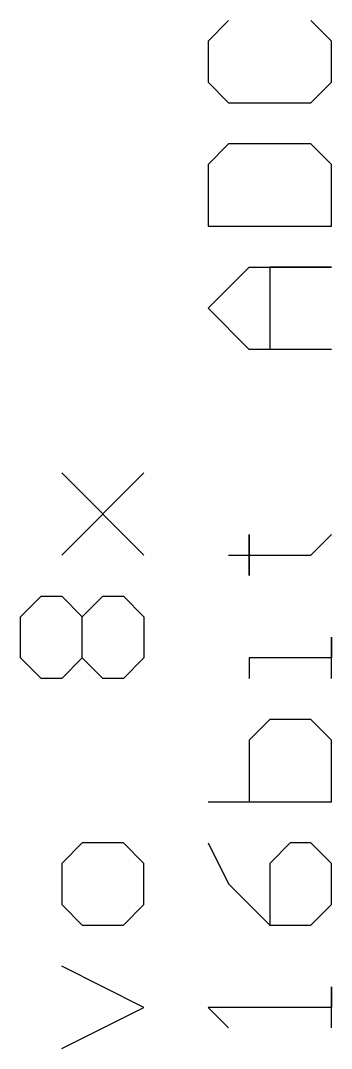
# Model space of a CAD drawing. Header units: millimetres. Extents: x 35 to 161, y 53 to 90.
# Drawn here: x 51.62 to 55.4, y 70.43 to 82.93 of the extents above; entities that cross this region are included whole.
import ezdxf

# ---------------------------------------------------------------- set-up
doc = ezdxf.new("R2010")
doc.units = ezdxf.units.MM
doc.layers.add('TopOverlay', color=2, linetype='Continuous')

msp = doc.modelspace()

# ---------------------------------------------------------------- linework, layer by layer
at = {"layer": 'TopOverlay'}
for p, q in [((54.15, 82.925), (53.9, 82.675)), ((55.4, 82.675), (55.15, 82.925)), ((53.9, 82.675), (53.9, 82.176)), ((55.4, 82.176), (55.4, 82.675)), ((53.9, 82.176), (54.15, 81.926)), ((55.15, 81.926), (55.4, 82.176)), ((54.15, 81.926), (55.15, 81.926)), ((54.15, 81.426), (53.9, 81.176)), ((55.15, 81.426), (54.15, 81.426)), ((55.4, 81.176), (55.15, 81.426)), ((53.9, 81.176), (53.9, 80.426)), ((55.4, 80.426), (55.4, 81.176)), ((53.9, 80.426), (55.4, 80.426)), ((53.9, 79.427), (54.4, 79.926)), ((54.4, 79.926), (55.4, 79.926)), ((55.4, 79.926), (54.65, 79.926)), ((54.65, 79.926), (54.65, 78.927)), ((54.4, 78.927), (53.9, 79.427)), ((55.4, 78.927), (54.4, 78.927)), ((52.121, 76.428), (53.121, 77.427)), ((52.621, 76.927), (52.121, 77.427)), ((52.121, 77.427), (53.121, 76.428)), ((53.121, 77.427), (52.621, 76.927)), ((54.4, 76.178), (54.4, 76.677)), ((54.4, 76.677), (54.4, 76.428)), ((55.15, 76.428), (55.4, 76.677)), ((54.15, 76.428), (54.4, 76.428)), ((54.4, 76.428), (54.4, 76.178)), ((54.4, 76.428), (55.15, 76.428)), ((51.621, 75.678), (51.871, 75.928)), ((51.871, 75.928), (52.121, 75.928)), ((52.121, 75.928), (52.371, 75.678)), ((52.371, 75.678), (52.621, 75.928)), ((52.621, 75.928), (52.871, 75.928)), ((52.871, 75.928), (53.121, 75.678)), ((51.621, 75.178), (51.621, 75.678)), ((52.371, 75.178), (52.371, 75.678)), ((53.121, 75.678), (53.121, 75.178)), ((55.4, 74.928), (55.4, 75.428)), ((55.4, 75.428), (55.4, 75.178)), ((51.871, 74.928), (51.621, 75.178)), ((52.371, 75.178), (52.121, 74.928)), ((52.621, 74.928), (52.371, 75.178)), ((53.121, 75.178), (52.871, 74.928)), ((55.4, 75.178), (54.4, 75.178)), ((54.4, 75.178), (54.4, 74.928)), ((52.121, 74.928), (51.871, 74.928)), ((52.871, 74.928), (52.621, 74.928)), ((54.65, 74.428), (54.4, 74.178)), ((54.9, 74.428), (54.65, 74.428)), ((55.15, 74.428), (54.9, 74.428)), ((55.4, 74.178), (55.15, 74.428)), ((54.4, 74.178), (54.4, 73.428)), ((55.4, 73.428), (55.4, 74.178)), ((53.9, 73.428), (55.4, 73.428)), ((52.371, 72.929), (52.121, 72.679)), ((52.871, 72.929), (52.371, 72.929)), ((53.121, 72.679), (52.871, 72.929)), ((53.9, 72.929), (54.15, 72.429)), ((54.9, 72.929), (54.65, 72.679)), ((55.15, 72.929), (54.9, 72.929)), ((55.4, 72.679), (55.15, 72.929)), ((52.121, 72.679), (52.121, 72.179)), ((53.121, 72.179), (53.121, 72.679)), ((54.65, 72.679), (54.65, 71.929)), ((55.4, 72.179), (55.4, 72.679)), ((54.15, 72.429), (54.65, 71.929)), ((52.121, 72.179), (52.371, 71.929)), ((52.871, 71.929), (53.121, 72.179)), ((55.15, 71.929), (55.4, 72.179)), ((52.371, 71.929), (52.871, 71.929)), ((54.65, 71.929), (55.15, 71.929)), ((53.121, 70.929), (52.121, 71.429)), ((55.4, 70.679), (55.4, 71.179)), ((55.4, 71.179), (55.4, 70.929)), ((52.121, 70.429), (53.121, 70.929)), ((55.4, 70.929), (53.9, 70.929)), ((53.9, 70.929), (54.15, 70.679))]:
    msp.add_line(p, q, dxfattribs=at)

doc.saveas('drawing.dxf')
